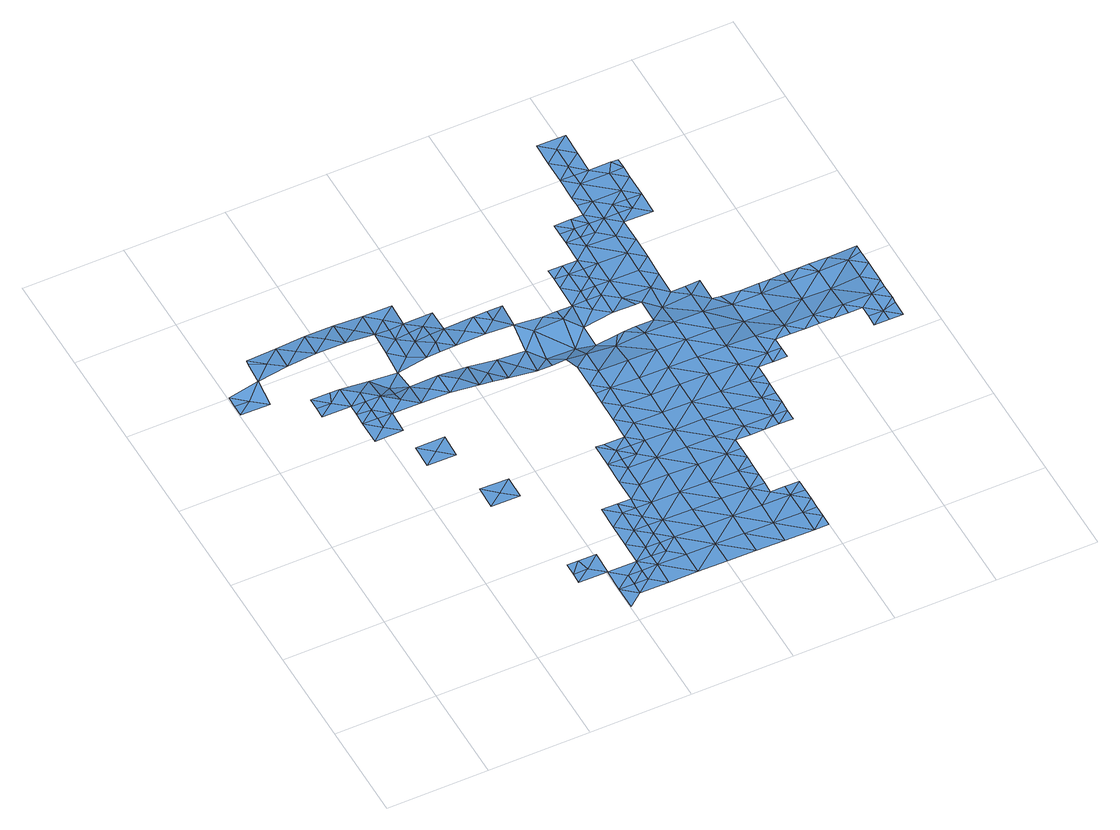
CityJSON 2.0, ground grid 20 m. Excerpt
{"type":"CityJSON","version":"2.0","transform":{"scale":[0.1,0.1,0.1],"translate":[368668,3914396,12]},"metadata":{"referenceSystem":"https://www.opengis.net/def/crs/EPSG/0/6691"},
"CityObjects":{
"waterbody1":{"type":"WaterBody","attributes":{"name":"9","class":"1140","function":"1","WaterBodyRiverFloodingRiskAttribute.description":"5","WaterBodyRiverFloodingRiskAttribute.rankOrg":"2","WaterBodyRiverFloodingRiskAttribute.adminType":"2","WaterBodyRiverFloodingRiskAttribute.scale":"L1"},"geometry":[{"type":"MultiSurface","lod":"1","boundaries":[[[0,1,2]],[[3,2,1]],[[2,4,0]],[[4,2,5]],[[5,2,3]]]}]},
"waterbody2":{"type":"WaterBody","attributes":{"name":"9","class":"1140","function":"1","WaterBodyRiverFloodingRiskAttribute.description":"5","WaterBodyRiverFloodingRiskAttribute.rankOrg":"2","WaterBodyRiverFloodingRiskAttribute.adminType":"2","WaterBodyRiverFloodingRiskAttribute.scale":"L1"},"geometry":[{"type":"MultiSurface","lod":"1","boundaries":[[[6,7,8]],[[7,9,8]],[[8,10,6]],[[11,10,8]],[[9,11,8]]]}]},
"waterbody3":{"type":"WaterBody","attributes":{"name":"9","class":"1140","function":"1","WaterBodyRiverFloodingRiskAttribute.description":"5","WaterBodyRiverFloodingRiskAttribute.rankOrg":"2","WaterBodyRiverFloodingRiskAttribute.adminType":"2","WaterBodyRiverFloodingRiskAttribute.scale":"L1"},"geometry":[{"type":"MultiSurface","lod":"1","boundaries":[[[12,13,14]],[[12,3,13]],[[13,15,14]],[[15,13,16]],[[17,15,16]],[[18,19,20]],[[21,15,17]],[[16,13,3]],[[21,18,20]],[[16,18,17]],[[21,17,18]],[[22,20,19]],[[20,22,21]]]}]},
"waterbody4":{"type":"WaterBody","attributes":{"name":"9","class":"1140","function":"1","WaterBodyRiverFloodingRiskAttribute.description":"5","WaterBodyRiverFloodingRiskAttribute.rankOrg":"2","WaterBodyRiverFloodingRiskAttribute.adminType":"2","WaterBodyRiverFloodingRiskAttribute.scale":"L1"},"geometry":[{"type":"MultiSurface","lod":"1","boundaries":[[[23,24,25]],[[23,26,24]],[[26,23,27]],[[28,27,23]],[[25,28,23]],[[26,27,29]]]}]},
"waterbody5":{"type":"WaterBody","attributes":{"name":"9","class":"1140","function":"1","WaterBodyRiverFloodingRiskAttribute.description":"5","WaterBodyRiverFloodingRiskAttribute.rankOrg":"1","WaterBodyRiverFloodingRiskAttribute.adminType":"2","WaterBodyRiverFloodingRiskAttribute.scale":"L1"},"geometry":[{"type":"MultiSurface","lod":"1","boundaries":[[[30,31,32]],[[32,31,33]],[[34,30,32]],[[33,34,32]]]}]},
"waterbody6":{"type":"WaterBody","attributes":{"name":"9","class":"1140","function":"1","WaterBodyRiverFloodingRiskAttribute.description":"5","WaterBodyRiverFloodingRiskAttribute.rankOrg":"2","WaterBodyRiverFloodingRiskAttribute.adminType":"2","WaterBodyRiverFloodingRiskAttribute.scale":"L1"},"geometry":[{"type":"MultiSurface","lod":"1","boundaries":[[[35,36,37]],[[38,36,35]],[[35,39,38]],[[39,35,40]],[[41,42,39]],[[41,43,42]],[[41,39,40]],[[44,43,41]],[[40,45,41]],[[44,41,46]],[[46,41,47]],[[41,45,47]],[[48,49,50]],[[51,52,53]],[[52,46,47]],[[51,46,52]],[[49,54,50]],[[55,47,45]],[[52,56,53]],[[57,48,50]],[[58,53,56]],[[59,58,56]],[[60,55,45]],[[55,52,47]],[[54,57,50]],[[61,59,62]],[[59,56,62]],[[63,61,62]],[[64,57,54]],[[55,65,52]],[[66,63,67]],[[63,62,67]],[[56,52,65]],[[54,68,64]],[[66,69,70]],[[56,71,62]],[[69,66,67]],[[68,72,64]],[[73,57,64]],[[56,65,74]],[[62,75,67]],[[76,70,69]],[[55,60,77]],[[72,73,64]],[[78,65,55]],[[56,74,71]],[[79,69,67]],[[78,74,65]],[[75,62,71]],[[76,69,80]],[[81,73,72]],[[55,77,82]],[[78,55,82]],[[79,67,75]],[[80,69,79]],[[71,74,83]],[[81,72,84]],[[77,85,82]],[[83,74,78]],[[86,73,81]],[[87,88,89]],[[87,80,79]],[[89,80,87]],[[71,83,90]],[[75,71,91]],[[81,84,86]],[[92,88,87]],[[93,88,92]],[[78,82,94]],[[91,71,90]],[[79,75,91]],[[94,82,85]],[[95,86,84]],[[78,96,83]],[[93,97,98]],[[99,95,84]],[[97,93,92]],[[100,101,79]],[[102,78,94]],[[98,103,104]],[[79,91,100]],[[87,79,101]],[[104,103,105]],[[106,94,85]],[[90,83,96]],[[98,97,103]],[[107,86,108]],[[92,87,101]],[[86,95,108]],[[78,102,96]],[[99,109,95]],[[110,91,90]],[[111,105,112]],[[113,110,90]],[[110,100,91]],[[105,103,112]],[[97,92,114]],[[113,90,96]],[[115,108,95]],[[114,92,101]],[[106,116,94]],[[94,117,102]],[[102,118,96]],[[116,117,94]],[[107,108,119]],[[109,111,120]],[[111,112,120]],[[103,97,121]],[[100,122,101]],[[121,97,114]],[[95,109,115]],[[123,112,103]],[[124,125,96]],[[96,125,113]],[[115,109,120]],[[102,117,118]],[[96,118,124]],[[122,100,110]],[[126,114,101]],[[127,103,121]],[[128,120,112]],[[129,116,106]],[[130,108,115]],[[125,131,113]],[[119,108,130]],[[132,129,106]],[[133,115,120]],[[131,134,113]],[[113,134,110]],[[123,103,127]],[[135,101,122]],[[136,121,114]],[[137,118,117]],[[128,133,120]],[[134,138,110]],[[139,140,116]],[[116,140,117]],[[119,130,141]],[[138,142,110]],[[110,142,122]],[[116,129,139]],[[126,101,135]],[[128,112,123]],[[143,115,133]],[[144,127,121]],[[145,137,117]],[[130,115,143]],[[146,141,130]],[[147,145,117]],[[147,117,140]],[[136,114,126]],[[142,148,122]],[[149,123,127]],[[130,143,146]],[[150,133,128]],[[135,122,148]],[[151,126,135]],[[144,121,136]],[[149,128,123]],[[152,148,142]],[[148,151,135]],[[143,153,146]],[[154,150,128]],[[149,127,144]],[[151,155,126]],[[156,154,128]],[[126,157,136]],[[143,158,153]],[[159,146,153]],[[152,160,148]],[[155,157,126]],[[157,144,136]],[[156,128,149]],[[161,159,153]],[[162,151,148]],[[156,163,154]],[[161,153,158]],[[157,164,144]],[[144,165,149]],[[148,160,162]],[[164,165,144]],[[165,156,149]],[[151,166,155]],[[161,158,167]],[[160,168,162]],[[163,156,169]],[[158,170,167]],[[151,162,166]],[[171,169,156]],[[165,171,156]],[[172,161,167]],[[173,161,172]],[[168,174,162]],[[175,173,172]],[[157,176,164]],[[177,174,168]],[[155,166,178]],[[157,155,176]],[[179,166,162]],[[174,179,162]],[[167,170,180]],[[181,175,172]],[[182,175,181]],[[183,182,181]],[[155,178,176]],[[180,184,167]],[[164,185,165]],[[171,186,169]],[[167,184,172]],[[179,187,166]],[[187,188,166]],[[189,183,181]],[[180,169,186]],[[190,183,189]],[[178,166,188]],[[185,164,176]],[[165,191,171]],[[186,184,180]],[[188,192,178]],[[184,193,172]],[[172,194,181]],[[195,190,189]],[[192,196,178]],[[197,186,171]],[[194,189,181]],[[176,178,196]],[[191,165,185]],[[198,195,189]],[[184,186,199]],[[172,193,194]],[[171,191,197]],[[200,198,189]],[[194,200,189]],[[185,176,201]],[[184,202,193]],[[176,196,201]],[[203,191,185]],[[199,186,204]],[[184,199,202]],[[186,197,204]],[[201,196,205]],[[203,197,191]],[[206,207,198]],[[208,185,201]],[[209,193,202]],[[194,193,209]],[[200,206,198]],[[206,210,207]],[[199,204,211]],[[209,212,194]],[[203,185,208]],[[205,213,201]],[[214,215,210]],[[204,197,216]],[[217,213,205]],[[200,194,212]],[[206,214,210]],[[218,211,204]],[[216,218,204]],[[219,206,200]],[[213,220,201]],[[201,220,208]],[[212,219,200]],[[221,215,214]],[[216,197,222]],[[197,203,222]],[[223,214,206]],[[224,221,225]],[[226,223,206]],[[220,227,208]],[[221,214,225]],[[226,206,219]],[[208,227,203]],[[216,222,228]],[[229,224,225]],[[230,225,214]],[[203,231,222]],[[222,232,228]],[[230,214,223]],[[227,220,233]],[[225,234,229]],[[203,227,231]],[[230,235,225]],[[233,236,227]],[[222,237,232]],[[230,223,238]],[[225,235,234]],[[222,231,237]],[[236,239,227]],[[238,240,230]],[[235,241,234]],[[232,237,242]],[[240,243,230]],[[230,243,235]],[[231,244,237]],[[245,239,236]],[[231,227,244]],[[243,246,235]],[[246,241,235]],[[227,239,244]],[[242,237,247]],[[246,248,241]],[[245,249,239]],[[237,250,247]],[[237,244,250]],[[250,251,247]],[[252,244,239]],[[239,249,253]],[[254,251,250]],[[253,249,255]],[[252,239,253]],[[250,244,256]],[[255,257,253]],[[256,244,252]],[[250,256,254]],[[254,256,258]],[[259,260,261]],[[257,259,261]],[[260,262,261]],[[252,253,263]],[[253,257,263]],[[264,256,252]],[[257,261,263]],[[262,265,261]],[[258,256,266]],[[267,252,263]],[[265,268,261]],[[264,252,267]],[[263,261,269]],[[266,256,264]],[[269,261,268]],[[270,263,269]],[[267,263,271]],[[271,263,270]],[[271,272,267]],[[264,267,272]],[[266,264,273]],[[272,274,264]],[[273,264,274]]]}]},
"waterbody7":{"type":"WaterBody","attributes":{"name":"9","class":"1140","function":"1","WaterBodyRiverFloodingRiskAttribute.description":"5","WaterBodyRiverFloodingRiskAttribute.rankOrg":"2","WaterBodyRiverFloodingRiskAttribute.adminType":"2","WaterBodyRiverFloodingRiskAttribute.scale":"L1"},"geometry":[{"type":"MultiSurface","lod":"1","boundaries":[[[275,276,277]],[[276,278,277]],[[279,278,276]],[[278,279,280]],[[279,281,280]],[[282,280,281]],[[283,280,282]],[[284,277,285]],[[277,286,285]],[[287,281,279]],[[279,276,287]],[[277,284,275]],[[286,277,278]],[[281,288,282]],[[282,289,283]],[[288,289,282]]]}]},
"waterbody8":{"type":"WaterBody","attributes":{"name":"9","class":"1140","function":"1","WaterBodyRiverFloodingRiskAttribute.description":"5","WaterBodyRiverFloodingRiskAttribute.rankOrg":"1","WaterBodyRiverFloodingRiskAttribute.adminType":"2","WaterBodyRiverFloodingRiskAttribute.scale":"L1"},"geometry":[{"type":"MultiSurface","lod":"1","boundaries":[[[290,291,292]],[[290,292,293]],[[291,290,294]],[[294,290,293]]]}]},
"waterbody9":{"type":"WaterBody","attributes":{"name":"9","class":"1140","function":"1","WaterBodyRiverFloodingRiskAttribute.description":"5","WaterBodyRiverFloodingRiskAttribute.rankOrg":"1","WaterBodyRiverFloodingRiskAttribute.adminType":"2","WaterBodyRiverFloodingRiskAttribute.scale":"L1"},"geometry":[{"type":"MultiSurface","lod":"1","boundaries":[[[43,25,295]],[[36,38,295]],[[38,42,295]],[[42,38,39]],[[25,36,295]],[[42,43,295]]]}]},
"waterbody10":{"type":"WaterBody","attributes":{"name":"9","class":"1140","function":"1","WaterBodyRiverFloodingRiskAttribute.description":"5","WaterBodyRiverFloodingRiskAttribute.rankOrg":"1","WaterBodyRiverFloodingRiskAttribute.adminType":"2","WaterBodyRiverFloodingRiskAttribute.scale":"L1"},"geometry":[{"type":"MultiSurface","lod":"1","boundaries":[[[296,49,297]],[[48,297,49]],[[296,289,298]],[[297,48,289]],[[296,297,289]],[[288,298,289]],[[9,298,281]],[[281,299,9]],[[287,299,281]],[[287,300,299]],[[300,287,276]],[[296,298,9]],[[11,9,299]],[[11,299,10]],[[288,281,298]],[[10,299,300]]]}]},
"waterbody11":{"type":"WaterBody","attributes":{"name":"9","class":"1140","function":"1","WaterBodyRiverFloodingRiskAttribute.description":"5","WaterBodyRiverFloodingRiskAttribute.rankOrg":"1","WaterBodyRiverFloodingRiskAttribute.adminType":"2","WaterBodyRiverFloodingRiskAttribute.scale":"L1"},"geometry":[{"type":"MultiSurface","lod":"1","boundaries":[[[301,59,61]],[[302,61,63]],[[302,303,301]],[[304,301,303]],[[44,51,305]],[[44,305,43]],[[43,305,306]],[[44,46,51]],[[61,302,301]],[[304,307,301]],[[306,307,304]],[[306,305,307]],[[51,53,305]],[[305,53,307]],[[53,58,307]],[[58,59,307]],[[301,307,59]]]}]},
"waterbody12":{"type":"WaterBody","attributes":{"name":"9","class":"1140","function":"1","WaterBodyRiverFloodingRiskAttribute.description":"5","WaterBodyRiverFloodingRiskAttribute.rankOrg":"1","WaterBodyRiverFloodingRiskAttribute.adminType":"2","WaterBodyRiverFloodingRiskAttribute.scale":"L1"},"geometry":[{"type":"MultiSurface","lod":"1","boundaries":[[[19,308,309]],[[310,311,308]],[[310,312,311]],[[311,22,309]],[[308,311,309]],[[22,19,309]],[[313,310,314]],[[308,314,310]],[[313,312,310]]]}]},
"waterbody13":{"type":"WaterBody","attributes":{"name":"9","class":"1140","function":"1","WaterBodyRiverFloodingRiskAttribute.description":"5","WaterBodyRiverFloodingRiskAttribute.rankOrg":"1","WaterBodyRiverFloodingRiskAttribute.adminType":"2","WaterBodyRiverFloodingRiskAttribute.scale":"L1"},"geometry":[{"type":"MultiSurface","lod":"1","boundaries":[[[315,316,317]],[[316,318,317]],[[319,320,316]],[[316,320,313]],[[315,319,316]],[[318,316,313]]]}]},
"waterbody14":{"type":"WaterBody","attributes":{"name":"9","class":"1140","function":"1","WaterBodyRiverFloodingRiskAttribute.description":"5","WaterBodyRiverFloodingRiskAttribute.rankOrg":"2","WaterBodyRiverFloodingRiskAttribute.adminType":"2","WaterBodyRiverFloodingRiskAttribute.scale":"L1"},"geometry":[{"type":"MultiSurface","lod":"1","boundaries":[[[321,322,323]],[[323,322,324]],[[325,107,326]],[[325,326,327]],[[317,321,323]],[[328,107,325]],[[329,330,328]],[[329,319,330]],[[318,313,331]],[[314,308,331]],[[313,314,331]],[[329,325,327]],[[325,329,328]],[[308,332,331]],[[331,332,333]],[[332,283,333]],[[283,321,333]],[[321,317,333]],[[331,333,317]],[[317,318,331]],[[315,317,323]],[[319,315,323]],[[319,323,324]],[[324,330,319]],[[330,324,328]]]}]},
"waterbody15":{"type":"WaterBody","attributes":{"name":"9","class":"1140","function":"1","WaterBodyRiverFloodingRiskAttribute.description":"5","WaterBodyRiverFloodingRiskAttribute.rankOrg":"1","WaterBodyRiverFloodingRiskAttribute.adminType":"2","WaterBodyRiverFloodingRiskAttribute.scale":"L1"},"geometry":[{"type":"MultiSurface","lod":"1","boundaries":[[[89,88,334]],[[335,334,88]],[[336,70,334]],[[70,76,334]],[[334,80,89]],[[336,334,335]],[[76,80,334]]]}]},
"waterbody16":{"type":"WaterBody","attributes":{"name":"9","class":"1140","function":"1","WaterBodyRiverFloodingRiskAttribute.description":"5","WaterBodyRiverFloodingRiskAttribute.rankOrg":"1","WaterBodyRiverFloodingRiskAttribute.adminType":"2","WaterBodyRiverFloodingRiskAttribute.scale":"L1"},"geometry":[{"type":"MultiSurface","lod":"1","boundaries":[[[337,338,339]],[[182,340,175]],[[337,340,338]],[[183,340,182]],[[340,341,342]],[[338,340,183]],[[342,146,159]],[[341,340,337]],[[175,340,342]],[[342,341,146]],[[173,159,161]],[[159,173,342]],[[175,342,173]]]}]},
"waterbody17":{"type":"WaterBody","attributes":{"name":"9","class":"1140","function":"1","WaterBodyRiverFloodingRiskAttribute.description":"5","WaterBodyRiverFloodingRiskAttribute.rankOrg":"1","WaterBodyRiverFloodingRiskAttribute.adminType":"2","WaterBodyRiverFloodingRiskAttribute.scale":"L1"},"geometry":[{"type":"MultiSurface","lod":"1","boundaries":[[[343,344,345]],[[346,343,345]],[[345,190,195]],[[345,344,190]],[[195,207,345]],[[207,346,345]],[[207,195,198]],[[346,207,210]]]}]},
"waterbody18":{"type":"WaterBody","attributes":{"name":"9","class":"1140","function":"1","WaterBodyRiverFloodingRiskAttribute.description":"5","WaterBodyRiverFloodingRiskAttribute.rankOrg":"1","WaterBodyRiverFloodingRiskAttribute.adminType":"2","WaterBodyRiverFloodingRiskAttribute.scale":"L1"},"geometry":[{"type":"MultiSurface","lod":"1","boundaries":[[[347,348,349]],[[350,349,348]],[[350,348,224]],[[351,349,350]],[[352,349,351]],[[352,347,349]],[[229,234,350]],[[234,351,350]],[[350,224,229]]]}]},
"waterbody19":{"type":"WaterBody","attributes":{"name":"9","class":"1140","function":"1","WaterBodyRiverFloodingRiskAttribute.description":"5","WaterBodyRiverFloodingRiskAttribute.rankOrg":"1","WaterBodyRiverFloodingRiskAttribute.adminType":"2","WaterBodyRiverFloodingRiskAttribute.scale":"L1"},"geometry":[{"type":"MultiSurface","lod":"1","boundaries":[[[353,354,240]],[[354,353,219]],[[240,238,353]],[[226,219,353]],[[238,223,353]],[[223,226,353]]]}]}
},
"vertices":[
[1,753,11],[58,752,11],[30,775,11],[58,798,27],[1,776,11],[2,799,11],
[169,565,41],[225,565,41],[197,588,41],[226,611,41],[169,612,41],[198,611,41],
[59,837,33],[87,821,35],[59,844,35],[116,844,38],[115,797,38],[144,820,41],[172,797,44],[229,796,44],[201,819,46],[173,843,43],[229,842,44],
[361,123,41],[332,101,41],[389,100,41],[333,122,41],[355,147,41],[390,146,41],[333,147,41],
[225,518,41],[224,472,41],[253,495,41],[281,471,41],[282,518,41],
[416,30,41],[388,54,41],[388,8,41],[417,53,41],[445,53,41],[473,29,41],[474,76,41],[445,76,41],[446,99,41],[474,99,41],[530,29,41],[503,98,41],[531,75,41],[340,655,41],[340,609,41],[368,632,41],[503,121,41],[531,121,41],[503,145,41],[396,608,34],[587,74,41],[532,167,41],[397,655,34],[504,168,41],[504,191,41],[587,28,41],[504,214,41],[533,213,41],[505,237,41],[425,631,28],[588,120,41],[505,283,41],[533,260,41],[423,608,29],[534,306,41],[506,329,41],[589,213,41],[453,608,24],[454,654,25],[589,166,41],[590,259,41],[534,329,41],[644,27,41],[645,119,41],[591,305,41],[563,329,41],[482,630,19],[644,73,41],[646,166,41],[510,607,15],[700,26,41],[511,653,22],[591,351,41],[563,375,41],[563,352,41],[646,212,41],[647,258,41],[592,397,41],[564,421,41],[701,72,41],[539,629,10],[702,165,41],[593,444,41],[565,467,41],[539,606,16],[648,304,41],[648,350,41],[702,119,41],[594,490,41],[565,490,41],[565,513,41],[757,25,41],[511,699,45],[539,676,37],[567,606,17],[704,257,41],[566,560,41],[594,536,41],[703,211,41],[649,397,41],[596,629,8],[758,71,41],[758,118,41],[730,141,41],[568,698,38],[595,582,41],[650,443,41],[704,303,41],[651,535,41],[731,164,41],[731,187,41],[706,396,41],[650,489,41],[652,582,34],[786,48,41],[596,675,41],[731,211,41],[786,25,41],[624,605,27],[732,234,41],[705,350,41],[706,442,41],[759,141,41],[732,257,41],[786,71,41],[787,94,41],[595,698,39],[732,280,41],[624,651,29],[707,488,41],[787,140,41],[625,697,40],[787,117,41],[761,303,41],[708,534,41],[666,604,34],[762,349,41],[761,279,41],[653,674,39],[680,604,36],[763,395,41],[708,581,40],[763,441,41],[681,650,40],[653,697,40],[789,279,41],[682,697,40],[818,302,41],[703,604,37],[764,487,41],[765,534,41],[819,348,41],[710,673,41],[818,279,41],[737,603,38],[726,650,39],[765,580,42],[710,719,41],[682,720,41],[846,301,41],[682,743,41],[820,440,41],[846,278,41],[819,394,41],[847,324,41],[738,650,39],[711,766,41],[683,766,41],[683,789,41],[767,672,41],[821,487,41],[766,626,34],[847,348,41],[847,371,41],[712,812,41],[684,835,41],[821,533,41],[848,394,41],[767,718,41],[768,765,41],[712,835,41],[848,417,41],[822,579,42],[741,834,41],[795,649,38],[769,811,41],[877,440,41],[795,695,41],[878,532,33],[823,625,41],[876,416,41],[769,857,41],[741,858,41],[877,486,41],[796,741,41],[741,881,41],[823,648,40],[797,787,41],[905,439,41],[770,903,41],[742,906,41],[851,602,39],[905,416,41],[851,648,41],[797,834,41],[905,462,41],[742,927,41],[879,578,33],[798,880,41],[743,973,41],[771,950,41],[798,857,41],[934,485,41],[868,601,37],[771,973,41],[827,903,41],[935,531,34],[908,601,33],[934,462,41],[799,972,41],[827,949,41],[962,461,41],[936,577,34],[826,879,41],[991,484,41],[855,879,41],[842,972,41],[943,600,35],[855,925,41],[992,530,38],[991,461,41],[856,950,41],[964,600,35],[856,971,41],[1019,461,41],[992,577,38],[992,600,36],[1048,529,37],[1048,483,41],[1021,599,37],[1047,460,41],[1049,576,37],[1076,460,41],[1041,599,37],[1076,437,41],[1075,414,41],[1104,436,41],[1104,413,41],[1105,482,41],[1106,575,39],[1132,413,41],[1078,598,37],[1105,529,41],[1132,445,41],[1133,459,41],[1133,488,41],[1133,505,41],[1134,551,40],[1135,598,39],[1134,582,39],
[113,659,41],[170,658,41],[142,681,41],[171,704,41],[199,681,41],[227,703,35],[227,657,41],[256,680,24],[284,702,30],[114,681,41],[114,705,41],[151,704,41],[198,657,41],[255,657,33],[284,656,37],
[308,355,41],[279,333,41],[336,332,41],[336,378,41],[280,379,41],
[417,76,41],
[283,610,41],[312,633,41],[255,634,41],[198,634,41],[170,637,41],
[476,214,41],[478,237,41],[448,238,41],[447,192,41],[475,122,41],[446,145,41],[475,168,41],
[286,795,39],[258,818,41],[314,818,41],[286,841,41],[343,840,41],[342,794,39],[314,794,38],
[370,747,43],[370,771,41],[342,748,38],[342,771,38],[398,747,44],[399,793,41],
[341,702,42],[366,701,44],[370,724,45],[398,701,46],[483,723,49],[512,745,49],[483,746,48],[455,700,48],[455,746,48],[427,723,47],[314,771,35],[285,749,35],[313,725,35],
[535,352,41],[523,375,41],[507,376,41],
[626,768,41],[653,789,41],[626,790,41],[654,766,41],[626,744,41],[654,720,41],
[684,881,41],[684,860,41],[712,858,41],[717,881,41],
[744,1066,41],[743,1019,41],[772,1042,41],[771,996,41],[800,1018,41],[801,1065,41],
[826,856,41],[854,833,41]
]}
